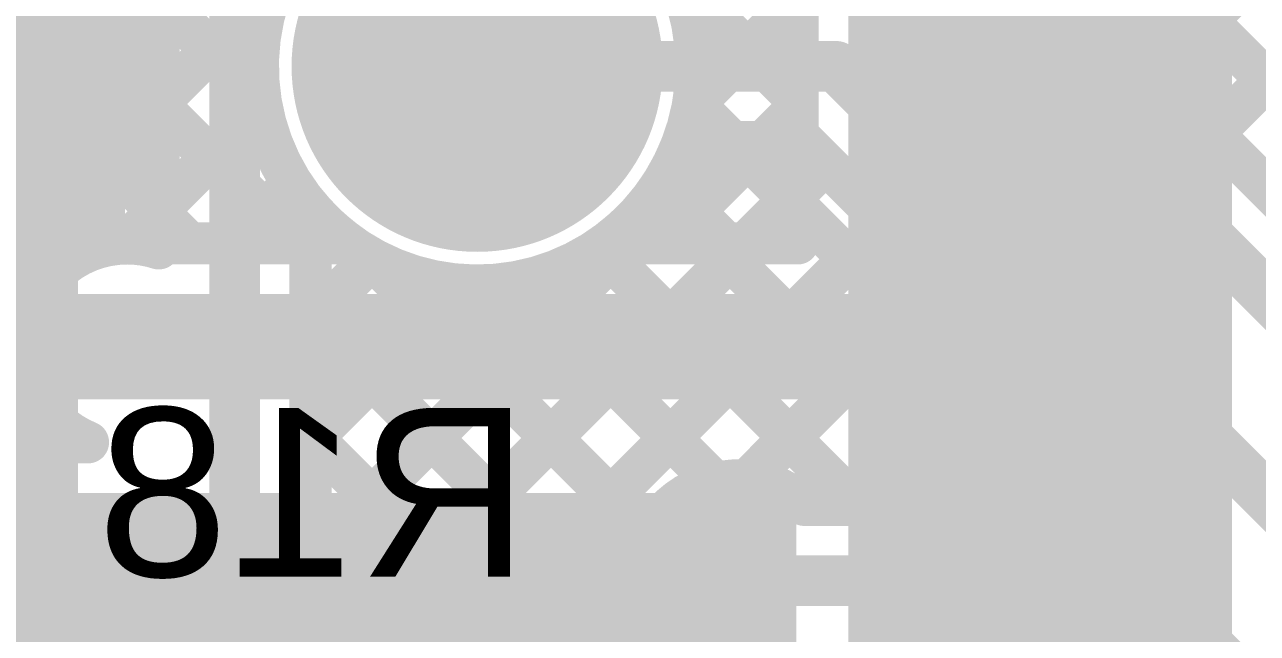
# Model space of a CAD drawing. Header units: millimetres. Extents: x -0.33 to 3.26, y -0.12 to 2.83.
# Drawn here: x 0.2037 to 0.496, y 1.6135 to 1.7579 of the extents above; entities that cross this region are included whole.
import ezdxf

# ---------------------------------------------------------------- set-up
doc = ezdxf.new("R2010")
doc.units = ezdxf.units.MM
doc.header["$MEASUREMENT"] = 0
for name, color, linetype in [('BottomLayer', 5, 'Continuous'), ('BottomOverlay', 54, 'Continuous'), ('BottomPaste', 16, 'Continuous'), ('BottomSolder', 6, 'Continuous'), ('MultiLayer', 9, 'Continuous'), ('PadHoleLayer', 156, 'Continuous'), ('TopLayer', 1, 'Continuous'), ('TopOverlay', 2, 'Continuous'), ('TopSolder', 216, 'Continuous'), ('ViaHoleLayer', 16, 'Continuous')]:
    doc.layers.add(name, color=color, linetype=linetype)
doc.styles.add('Arial', font='', dxfattribs={"height": 0.2})
doc.styles.get('Arial').set_extended_font_data('Arial')

# ---------------------------------------------------------------- blocks, each defined once
blk = doc.blocks.new('R__0603_B_32')
at = {"layer": 'BottomLayer'}
for points in [[(-0.015, 0.0175), (-0.015, -0.0175), (-0.045, -0.0175), (-0.045, 0.0175)], [(0.045, 0.0175), (0.045, -0.0175), (0.015, -0.0175), (0.015, 0.0175)]]:
    blk.add_hatch(color=5, dxfattribs=at).paths.add_polyline_path(points)
at = {"layer": 'BottomPaste'}
for points in [[(-0.015, 0.0175), (-0.015, -0.0175), (-0.045, -0.0175), (-0.045, 0.0175)], [(0.045, 0.0175), (0.045, -0.0175), (0.015, -0.0175), (0.015, 0.0175)]]:
    blk.add_hatch(color=16, dxfattribs=at).paths.add_polyline_path(points)
at = {"layer": 'BottomSolder'}
for points in [[(-0.011, 0.0215), (-0.011, -0.0215), (-0.049, -0.0215), (-0.049, 0.0215)], [(0.049, 0.0215), (0.049, -0.0215), (0.011, -0.0215), (0.011, 0.0215)]]:
    blk.add_hatch(color=6, dxfattribs=at).paths.add_polyline_path(points)
at = {"layer": 'BottomOverlay', "const_width": 0.01}
for points in [[(-0.052, 0.024), (0.052, 0.024)], [(-0.052, 0.024), (-0.052, -0.024)], [(0.052, 0.024), (0.052, -0.024)], [(-0.052, -0.024), (0.052, -0.024)]]:
    blk.add_lwpolyline(points, dxfattribs=at)
at = {"layer": 'BottomOverlay', "const_width": 0.005}
for points in [[(-0.0545, 0.024, 1), (-0.0495, 0.024, 1)], [(-0.0545, 0.024, 1), (-0.0495, 0.024, 1)], [(0.0495, 0.024, 1), (0.0545, 0.024, 1)], [(0.0495, 0.024, 1), (0.0545, 0.024, 1)], [(-0.0545, -0.024, 1), (-0.0495, -0.024, 1)], [(-0.0545, -0.024, 1), (-0.0495, -0.024, 1)], [(0.0495, -0.024, 1), (0.0545, -0.024, 1)], [(0.0495, -0.024, 1), (0.0545, -0.024, 1)]]:
    blk.add_lwpolyline(points, format="xyb", close=True, dxfattribs=at)
blk = doc.blocks.new('R__0402_B_36')
at = {"layer": 'BottomLayer'}
for points in [[(-0.0095, 0.0125), (-0.0095, -0.0125), (-0.0275, -0.0125), (-0.0275, 0.0125)], [(0.0275, 0.0125), (0.0275, -0.0125), (0.0095, -0.0125), (0.0095, 0.0125)]]:
    blk.add_hatch(color=5, dxfattribs=at).paths.add_polyline_path(points)
at = {"layer": 'BottomPaste'}
for points in [[(-0.0095, 0.0125), (-0.0095, -0.0125), (-0.0275, -0.0125), (-0.0275, 0.0125)], [(0.0275, 0.0125), (0.0275, -0.0125), (0.0095, -0.0125), (0.0095, 0.0125)]]:
    blk.add_hatch(color=16, dxfattribs=at).paths.add_polyline_path(points)
at = {"layer": 'BottomSolder'}
for points in [[(-0.0055, 0.0165), (-0.0055, -0.0165), (-0.0315, -0.0165), (-0.0315, 0.0165)], [(0.0315, 0.0165), (0.0315, -0.0165), (0.0055, -0.0165), (0.0055, 0.0165)]]:
    blk.add_hatch(color=6, dxfattribs=at).paths.add_polyline_path(points)
at = {"layer": 'BottomOverlay', "const_width": 0.01}
for points in [[(-0.034, 0.019), (0.034, 0.019)], [(-0.034, 0.019), (-0.034, -0.019)], [(0.034, 0.019), (0.034, -0.019)], [(-0.034, -0.019), (0.034, -0.019)]]:
    blk.add_lwpolyline(points, dxfattribs=at)
at = {"layer": 'BottomOverlay', "const_width": 0.005}
for points in [[(-0.0365, 0.019, 1), (-0.0315, 0.019, 1)], [(-0.0365, 0.019, 1), (-0.0315, 0.019, 1)], [(0.0315, 0.019, 1), (0.0365, 0.019, 1)], [(0.0315, 0.019, 1), (0.0365, 0.019, 1)], [(-0.0365, -0.019, 1), (-0.0315, -0.019, 1)], [(-0.0365, -0.019, 1), (-0.0315, -0.019, 1)], [(0.0315, -0.019, 1), (0.0365, -0.019, 1)], [(0.0315, -0.019, 1), (0.0365, -0.019, 1)]]:
    blk.add_lwpolyline(points, format="xyb", close=True, dxfattribs=at)
blk = doc.blocks.new('T________B_____12_P___95')
at = {"layer": 'BottomLayer'}
h = blk.add_hatch(color=5, dxfattribs=at)
edge = h.paths.add_edge_path()
edge.add_arc((1.6, 0), 0.04, 0, 360)
at = {"layer": 'BottomSolder'}
h = blk.add_hatch(color=6, dxfattribs=at)
edge = h.paths.add_edge_path()
edge.add_arc((1.6, 0), 0.044, 0, 360)
at = {"layer": 'MultiLayer'}
h = blk.add_hatch(color=9, dxfattribs=at)
edge = h.paths.add_edge_path()
edge.add_arc((1.6, 0), 0.04, 0, 360)
at = {"layer": 'PadHoleLayer'}
h = blk.add_hatch(color=156, dxfattribs=at)
edge = h.paths.add_edge_path()
edge.add_arc((1.6, 0), 0.0275, 0, 360)
at = {"layer": 'TopLayer'}
h = blk.add_hatch(color=1, dxfattribs=at)
edge = h.paths.add_edge_path()
edge.add_arc((1.6, 0), 0.04, 0, 360)
at = {"layer": 'TopSolder'}
h = blk.add_hatch(color=216, dxfattribs=at)
edge = h.paths.add_edge_path()
edge.add_arc((1.6, 0), 0.044, 0, 360)
at = {"layer": 'TopOverlay', "const_width": 0.01}
blk.add_lwpolyline([(-0.105, -0.162), (2.325, -0.162)], dxfattribs=at)

msp = doc.modelspace()

# ---------------------------------------------------------------- hatches: boundary and pattern name
at = {"layer": 'BottomLayer'}
h = msp.add_hatch(color=5, dxfattribs=at)
edge = h.paths.add_edge_path()
edge.add_arc((0.228, 1.6815), 0.01181, 0, 360)
h = msp.add_hatch(color=5, dxfattribs=at)
edge = h.paths.add_edge_path()
edge.add_arc((0.373, 1.626), 0.01181, 0, 360)
at = {"layer": 'TopLayer'}
for points in [[(0.399, -0.092), (0.49, -0.092), (0.49, 2.286), (0.399, 2.286)], [(0.02172, 1.60383), (0.38672, 1.60383), (0.38672, 1.64683), (0.02172, 1.64683)]]:
    msp.add_hatch(color=1, dxfattribs=at).paths.add_polyline_path(points)
h = msp.add_hatch(color=1, dxfattribs=at)
edge = h.paths.add_edge_path()
edge.add_arc((0.228, 1.6815), 0.01181, 0, 360)
h = msp.add_hatch(color=1, dxfattribs=at)
edge = h.paths.add_edge_path()
edge.add_arc((0.373, 1.626), 0.01181, 0, 360)
at = {"layer": 'ViaHoleLayer'}
h = msp.add_hatch(color=16, dxfattribs=at)
edge = h.paths.add_edge_path()
edge.add_arc((0.228, 1.6815), 0.00591, 0, 360)
h = msp.add_hatch(color=16, dxfattribs=at)
edge = h.paths.add_edge_path()
edge.add_arc((0.373, 1.626), 0.00591, 0, 360)

# ---------------------------------------------------------------- linework, layer by layer
at = {"layer": 'BottomLayer'}
for points, const_width in [([(0.2535, 1.4955), (0.2535, 1.9495)], 0.012), ([(0.2355, 1.70482), (0.2355, 1.94204)], 0.01), ([(0.33884, 1.90408), (0.53987, 1.70305)], 0.01), ([(0.45719, 1.76027), (0.53987, 1.84294)], 0.01), ([(0.37575, 1.8417), (0.57291, 1.64455)], 0.01), ([(0.363, 1.829), (0.86021, 1.33179)], 0.012), ([(0.47133, 1.74612), (0.53987, 1.81466)], 0.01), ([(0.48547, 1.73198), (0.55867, 1.80518)], 0.01), ([(0.2225, 1.71302), (0.2225, 1.76702)], 0.01), ([(0.2225, 1.76586), (0.2355, 1.75286)], 0.01), ([(0.2225, 1.75185), (0.2355, 1.76485)], 0.01), ([(0.49962, 1.71784), (0.53987, 1.75809)], 0.01), ([(0.311, 1.748), (0.39609, 1.748)], 0.012), ([(0.39609, 1.748), (0.6538, 1.4903)], 0.012), ([(0.2225, 1.73757), (0.2355, 1.72457)], 0.01), ([(0.2225, 1.72357), (0.2355, 1.73657)], 0.01), ([(0.2715, 1.63115), (0.37035, 1.73)], 0.01), ([(0.35979, 1.73), (0.38864, 1.73)], 0.01), ([(0.3715, 1.73), (0.4575, 1.644)], 0.01), ([(0.38864, 1.73), (0.4761, 1.64254)], 0.01), ([(0.2715, 1.60286), (0.39364, 1.725)], 0.01), ([(0.35418, 1.71903), (0.42921, 1.644)], 0.01), ([(0.2715, 1.58182), (0.2715, 1.71418)], 0.01), ([(0.1635, 1.71302), (0.2225, 1.71302)], 0.01), ([(0.20493, 1.706), (0.21195, 1.71302)], 0.01), ([(0.21877, 1.71302), (0.22579, 1.706)], 0.01), ([(0.2941, 1.59718), (0.40778, 1.71086)], 0.01), ([(0.23275, 1.70553), (0.2355, 1.70828)], 0.01), ([(0.19238, 1.706), (0.228, 1.706)], 0.01), ([(0.2715, 1.68772), (0.28612, 1.70234)], 0.01), ([(0.2859, 1.70246), (0.35171, 1.63665)], 0.01), ([(0.34005, 1.70487), (0.40093, 1.644)], 0.01), ([(0.31988, 1.69676), (0.36748, 1.64916)], 0.01), ([(0.37494, 1.64973), (0.42192, 1.69672)], 0.01), ([(0.2715, 1.65943), (0.30815, 1.69608)], 0.01), ([(0.19238, 1.6815), (0.228, 1.6815)], 0.025), ([(0.2715, 1.68857), (0.51232, 1.44776)], 0.01), ([(0.39749, 1.644), (0.43606, 1.68257)], 0.01), ([(0.42578, 1.644), (0.45021, 1.66843)], 0.01), ([(0.2715, 1.66029), (0.34216, 1.58963)], 0.01), ([(0.45406, 1.644), (0.46435, 1.65429)], 0.01), ([(0.38859, 1.644), (0.469, 1.644)], 0.01), ([(0.2715, 1.63201), (0.30398, 1.59952)], 0.01), ([(0.373, 1.626), (0.469, 1.626)], 0.012), ([(0.469, 1.626), (0.797, 1.298)], 0.012), ([(0.32365, 1.59844), (0.34927, 1.62406)], 0.01)]:
    msp.add_lwpolyline(points, dxfattribs=dict(at, const_width=const_width))
for points, const_width in [([(0.45469, 1.76027, 1), (0.45969, 1.76027, 1)], 0.005), ([(0.22, 1.75185, 1), (0.225, 1.75185, 1)], 0.005), ([(0.233, 1.75286, 1), (0.238, 1.75286, 1)], 0.005), ([(0.308, 1.748, 1), (0.314, 1.748, 1)], 0.006), ([(0.39309, 1.748, 1), (0.39909, 1.748, 1)], 0.006), ([(0.39309, 1.748, 1), (0.39909, 1.748, 1)], 0.006), ([(0.46883, 1.74612, 1), (0.47383, 1.74612, 1)], 0.005), ([(0.22, 1.73757, 1), (0.225, 1.73757, 1)], 0.005), ([(0.233, 1.73657, 1), (0.238, 1.73657, 1)], 0.005), ([(0.48297, 1.73198, 1), (0.48797, 1.73198, 1)], 0.005), ([(0.35729, 1.73, 1), (0.36229, 1.73, 1)], 0.005), ([(0.35729, 1.73, 1), (0.36229, 1.73, 1)], 0.005), ([(0.36785, 1.73, 1), (0.37285, 1.73, 1)], 0.005), ([(0.369, 1.73, 1), (0.374, 1.73, 1)], 0.005), ([(0.38614, 1.73, 1), (0.39114, 1.73, 1)], 0.005), ([(0.38614, 1.73, 1), (0.39114, 1.73, 1)], 0.005), ([(0.22, 1.72357, 1), (0.225, 1.72357, 1)], 0.005), ([(0.233, 1.72457, 1), (0.238, 1.72457, 1)], 0.005), ([(0.39114, 1.725, 1), (0.39614, 1.725, 1)], 0.005), ([(0.35168, 1.71903, 1), (0.35668, 1.71903, 1)], 0.005), ([(0.49712, 1.71784, 1), (0.50212, 1.71784, 1)], 0.005), ([(0.269, 1.71418, 1), (0.274, 1.71418, 1)], 0.005), ([(0.269, 1.71418, 1), (0.274, 1.71418, 1)], 0.005), ([(0.20945, 1.71302, 1), (0.21445, 1.71302, 1)], 0.005), ([(0.21627, 1.71302, 1), (0.22127, 1.71302, 1)], 0.005), ([(0.22, 1.71302, 1), (0.225, 1.71302, 1)], 0.005), ([(0.22, 1.71302, 1), (0.225, 1.71302, 1)], 0.005), ([(0.40528, 1.71086, 1), (0.41028, 1.71086, 1)], 0.005), ([(0.233, 1.70828, 1), (0.238, 1.70828, 1)], 0.005), ([(0.20243, 1.706, 1), (0.20743, 1.706, 1)], 0.005), ([(0.22329, 1.706, 1), (0.22829, 1.706, 1)], 0.005), ([(0.2255, 1.706, 1), (0.2305, 1.706, 1)], 0.005), ([(0.2255, 1.706, 1), (0.2305, 1.706, 1)], 0.005), ([(0.23025, 1.70553, 1), (0.23525, 1.70553, 1)], 0.005), ([(0.233, 1.70482, 1), (0.238, 1.70482, 1)], 0.005), ([(0.233, 1.70482, 1), (0.238, 1.70482, 1)], 0.005), ([(0.2834, 1.70246, 1), (0.2884, 1.70246, 1)], 0.005), ([(0.28362, 1.70234, 1), (0.28862, 1.70234, 1)], 0.005), ([(0.33755, 1.70487, 1), (0.34255, 1.70487, 1)], 0.005), ([(0.31738, 1.69676, 1), (0.32238, 1.69676, 1)], 0.005), ([(0.41942, 1.69672, 1), (0.42442, 1.69672, 1)], 0.005), ([(0.30565, 1.69608, 1), (0.31065, 1.69608, 1)], 0.005), ([(0.18613, 1.6815, 1), (0.19863, 1.6815, 1)], 0.0125), ([(0.22175, 1.6815, 1), (0.23425, 1.6815, 1)], 0.0125), ([(0.269, 1.68857, 1), (0.274, 1.68857, 1)], 0.005), ([(0.269, 1.68772, 1), (0.274, 1.68772, 1)], 0.005), ([(0.43356, 1.68257, 1), (0.43856, 1.68257, 1)], 0.005), ([(0.44771, 1.66843, 1), (0.45271, 1.66843, 1)], 0.005), ([(0.269, 1.66029, 1), (0.274, 1.66029, 1)], 0.005), ([(0.269, 1.65943, 1), (0.274, 1.65943, 1)], 0.005), ([(0.46185, 1.65429, 1), (0.46685, 1.65429, 1)], 0.005), ([(0.37244, 1.64973, 1), (0.37744, 1.64973, 1)], 0.005), ([(0.36498, 1.64916, 1), (0.36998, 1.64916, 1)], 0.005), ([(0.38609, 1.644, 1), (0.39109, 1.644, 1)], 0.005), ([(0.38609, 1.644, 1), (0.39109, 1.644, 1)], 0.005), ([(0.39499, 1.644, 1), (0.39999, 1.644, 1)], 0.005), ([(0.39843, 1.644, 1), (0.40343, 1.644, 1)], 0.005), ([(0.42328, 1.644, 1), (0.42828, 1.644, 1)], 0.005), ([(0.42671, 1.644, 1), (0.43171, 1.644, 1)], 0.005), ([(0.45156, 1.644, 1), (0.45656, 1.644, 1)], 0.005), ([(0.455, 1.644, 1), (0.46, 1.644, 1)], 0.005), ([(0.4665, 1.644, 1), (0.4715, 1.644, 1)], 0.005), ([(0.4665, 1.644, 1), (0.4715, 1.644, 1)], 0.005), ([(0.4665, 1.644, 1), (0.4715, 1.644, 1)], 0.005), ([(0.4736, 1.64254, 1), (0.4786, 1.64254, 1)], 0.005), ([(0.4736, 1.64254, 1), (0.4786, 1.64254, 1)], 0.005), ([(0.4736, 1.64254, 1), (0.4786, 1.64254, 1)], 0.005), ([(0.34921, 1.63665, 1), (0.35421, 1.63665, 1)], 0.005), ([(0.269, 1.63201, 1), (0.274, 1.63201, 1)], 0.005), ([(0.269, 1.63115, 1), (0.274, 1.63115, 1)], 0.005), ([(0.37, 1.626, 1), (0.376, 1.626, 1)], 0.006), ([(0.466, 1.626, 1), (0.472, 1.626, 1)], 0.006), ([(0.466, 1.626, 1), (0.472, 1.626, 1)], 0.006), ([(0.34677, 1.62406, 1), (0.35177, 1.62406, 1)], 0.005)]:
    msp.add_lwpolyline(points, format="xyb", close=True, dxfattribs=dict(at, const_width=const_width))
at = {"layer": 'BottomLayer', "const_width": 0.01}
for points in [[(0.35979, 1.73, -0.572578), (0.2715, 1.71418)], [(0.228, 1.706, -0.077937), (0.2355, 1.70482)], [(0.38859, 1.608, -2.188794), (0.38859, 1.644)], [(0.469, 1.644, -0.101664), (0.4761, 1.64254)], [(0.469, 1.644, -0.101664), (0.4761, 1.64254)]]:
    msp.add_lwpolyline(points, format="xyb", dxfattribs=at)
at = {"layer": 'TopLayer'}
for points, const_width in [([(0.387, 1.706), (0.387, 2.031)], 0.01), ([(0.10402, 1.65883), (0.2562, 1.811)], 0.01), ([(0.12948, 1.65883), (0.28165, 1.811)], 0.01), ([(0.21095, 1.78872), (0.25961, 1.74006)], 0.01), ([(0.19822, 1.77599), (0.26821, 1.706)], 0.01), ([(0.35904, 1.76791), (0.387, 1.73995)], 0.01), ([(0.15493, 1.65883), (0.26228, 1.76617)], 0.01), ([(0.36218, 1.73879), (0.387, 1.76361)], 0.01), ([(0.18549, 1.76326), (0.24275, 1.706)], 0.01), ([(0.17277, 1.75053), (0.21901, 1.70429)], 0.01), ([(0.16004, 1.7378), (0.20586, 1.69199)], 0.01), ([(0.22756, 1.706), (0.2599, 1.73834)], 0.01), ([(0.35484, 1.706), (0.387, 1.73816)], 0.01), ([(0.36226, 1.73923), (0.387, 1.71449)], 0.01), ([(0.15136, 1.72103), (0.21356, 1.65883)], 0.01), ([(0.25302, 1.706), (0.26712, 1.7201)], 0.01), ([(0.35529, 1.72075), (0.37003, 1.706)], 0.01), ([(0.3803, 1.706), (0.387, 1.7127)], 0.01), ([(0.228, 1.706), (0.28034, 1.706)], 0.01), ([(0.34166, 1.706), (0.387, 1.706)], 0.01), ([(0.228, 1.6815), (0.4225, 1.6815)], 0.025), ([(0.18039, 1.65883), (0.2035, 1.68194)], 0.01), ([(0.20585, 1.65883), (0.21094, 1.66392)], 0.01), ([(0.00972, 1.65883), (0.21872, 1.65883)], 0.01), ([(0.03955, 1.62422), (0.373, 1.62422)], 0.02)]:
    msp.add_lwpolyline(points, dxfattribs=dict(at, const_width=const_width))
at = {"layer": 'TopLayer', "const_width": 0.01}
for points in [[(0.28034, 1.706, -1.629793), (0.363, 1.748)], [(0.363, 1.748, -0.239484), (0.34166, 1.706)], [(0.21872, 1.65883, -0.822387), (0.228, 1.706)]]:
    msp.add_lwpolyline(points, format="xyb", dxfattribs=at)
at = {"layer": 'TopLayer'}
for points, const_width in [([(0.3605, 1.748, 1), (0.3655, 1.748, 1)], 0.005), ([(0.3605, 1.748, 1), (0.3655, 1.748, 1)], 0.005), ([(0.25711, 1.74006, 1), (0.26211, 1.74006, 1)], 0.005), ([(0.2574, 1.73834, 1), (0.2624, 1.73834, 1)], 0.005), ([(0.35968, 1.73879, 1), (0.36468, 1.73879, 1)], 0.005), ([(0.35976, 1.73923, 1), (0.36476, 1.73923, 1)], 0.005), ([(0.3845, 1.73995, 1), (0.3895, 1.73995, 1)], 0.005), ([(0.3845, 1.73816, 1), (0.3895, 1.73816, 1)], 0.005), ([(0.26462, 1.7201, 1), (0.26962, 1.7201, 1)], 0.005), ([(0.35279, 1.72075, 1), (0.35779, 1.72075, 1)], 0.005), ([(0.3845, 1.71449, 1), (0.3895, 1.71449, 1)], 0.005), ([(0.3845, 1.7127, 1), (0.3895, 1.7127, 1)], 0.005), ([(0.22506, 1.706, 1), (0.23006, 1.706, 1)], 0.005), ([(0.2255, 1.706, 1), (0.2305, 1.706, 1)], 0.005), ([(0.2255, 1.706, 1), (0.2305, 1.706, 1)], 0.005), ([(0.24025, 1.706, 1), (0.24525, 1.706, 1)], 0.005), ([(0.25052, 1.706, 1), (0.25552, 1.706, 1)], 0.005), ([(0.26571, 1.706, 1), (0.27071, 1.706, 1)], 0.005), ([(0.27784, 1.706, 1), (0.28284, 1.706, 1)], 0.005), ([(0.27784, 1.706, 1), (0.28284, 1.706, 1)], 0.005), ([(0.33916, 1.706, 1), (0.34416, 1.706, 1)], 0.005), ([(0.33916, 1.706, 1), (0.34416, 1.706, 1)], 0.005), ([(0.35234, 1.706, 1), (0.35734, 1.706, 1)], 0.005), ([(0.36753, 1.706, 1), (0.37253, 1.706, 1)], 0.005), ([(0.3778, 1.706, 1), (0.3828, 1.706, 1)], 0.005), ([(0.3845, 1.706, 1), (0.3895, 1.706, 1)], 0.005), ([(0.3845, 1.706, 1), (0.3895, 1.706, 1)], 0.005), ([(0.21651, 1.70429, 1), (0.22151, 1.70429, 1)], 0.005), ([(0.20336, 1.69199, 1), (0.20836, 1.69199, 1)], 0.005), ([(0.22175, 1.6815, 1), (0.23425, 1.6815, 1)], 0.0125), ([(0.41625, 1.6815, 1), (0.42875, 1.6815, 1)], 0.0125), ([(0.201, 1.68194, 1), (0.206, 1.68194, 1)], 0.005), ([(0.20844, 1.66392, 1), (0.21344, 1.66392, 1)], 0.005), ([(0.20335, 1.65883, 1), (0.20835, 1.65883, 1)], 0.005), ([(0.21106, 1.65883, 1), (0.21606, 1.65883, 1)], 0.005), ([(0.21622, 1.65883, 1), (0.22122, 1.65883, 1)], 0.005), ([(0.21622, 1.65883, 1), (0.22122, 1.65883, 1)], 0.005), ([(0.368, 1.62422, 1), (0.378, 1.62422, 1)], 0.01)]:
    msp.add_lwpolyline(points, format="xyb", close=True, dxfattribs=dict(at, const_width=const_width))

# ---------------------------------------------------------------- block references
at = {"rotation": 90}
for name, p in [('T________B_____12_P___95', (0.311, 0.148)), ('R__0603_B_32', (0.193, 1.77002)), ('R__0402_B_36', (0.19238, 1.663))]:
    msp.add_blockref(name, p, dxfattribs=at)

# ---------------------------------------------------------------- texts
at = {"layer": 'BottomOverlay', "style": 'Arial', "text_generation_flag": 2}
msp.add_text('R18', height=0.04, dxfattribs=at).set_placement((0.32338, 1.627))

doc.saveas('drawing.dxf')
